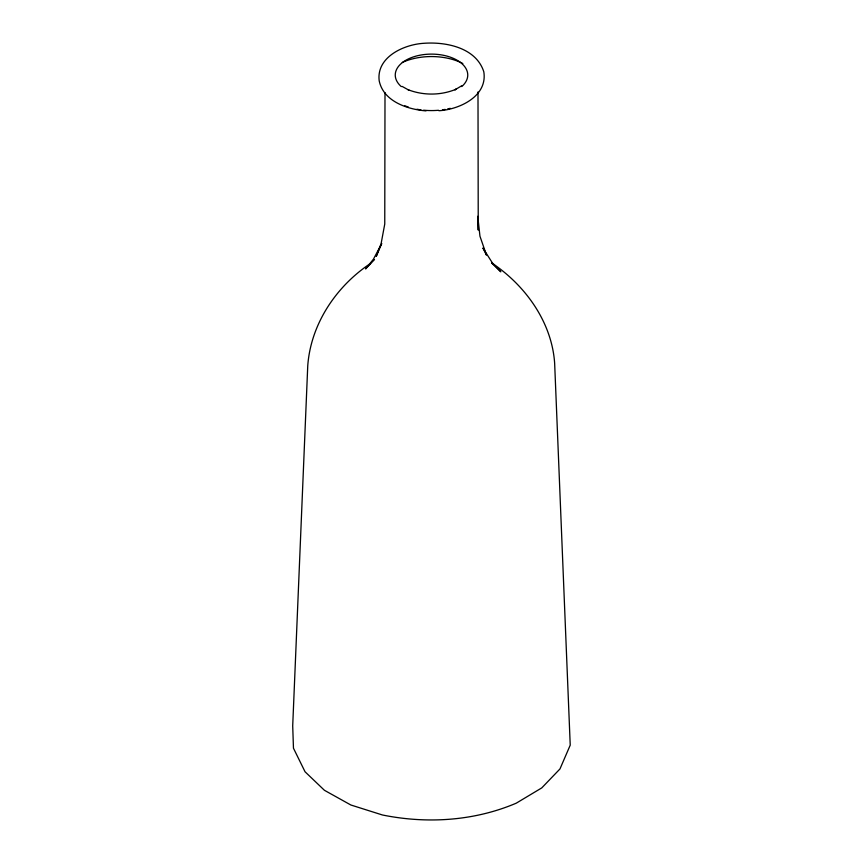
<?xml version="1.0" encoding="UTF-8"?>
<svg xmlns="http://www.w3.org/2000/svg" width="863" height="863" viewBox="0 0 863 863"><rect width="100%" height="100%" fill="white"/><g stroke="black" fill="none" stroke-linecap="round" stroke-linejoin="round"><path stroke-width="1.29" d="M374.52 259.569L365.588 268.911L373.485 259.105L381.726 243.539L376.257 256.333L381.09 243.754L384.758 224.024L385.006 92.621M370.605 263.377C336.149 286.289 310.756 324.035 307.746 365.826L292.708 725.848L293.463 748.21L305.049 771.77L324.423 790.292L350.874 805.006L382.406 814.974C426.98 824.036 474.186 821.091 516.257 803.173L541.781 787.887L559.968 768.944L570.227 745.147L554.639 363.096C551.748 321.91 525.34 285.362 491.662 262.881M461.705 85.771L454.909 89.849L456.225 89.148C441.004 95.556 423.355 95.653 407.983 89.676M438.889 110.734C459.224 109.569 487.843 96.365 483.798 71.748C476.063 47.702 446.203 41.683 423.96 43.29C404.089 44.38 376.106 57.001 379.202 80.874C383.517 101.467 407.444 109.385 425.988 110.885M402.169 86.429L409.224 90.356M491.554 262.935L500.831 271.813L492.298 262.794L483.021 248.166M483.021 248.21L486.473 255.114L479.957 236.203L477.757 216.279L478.242 230.076L477.994 91.942M401.317 86.624A36.246 20.928 0 0 1 407.595 59.31A36.246 20.928 0 0 1 455.319 59.267A36.246 20.928 0 0 1 461.759 86.57M450.227 108.328A46.785 27.012 0 0 1 447.714 108.911M445.125 109.407A46.785 27.012 0 0 1 442.492 109.828M438.49 110.281A46.785 27.012 0 0 1 423.604 110.194M420.928 109.881A46.785 27.012 0 0 1 416.98 109.245M408.296 107.023A46.785 27.012 0 0 1 404.833 105.761M402.309 62.46A46.785 27.012 0 0 1 462.816 63.506"/></g></svg>
